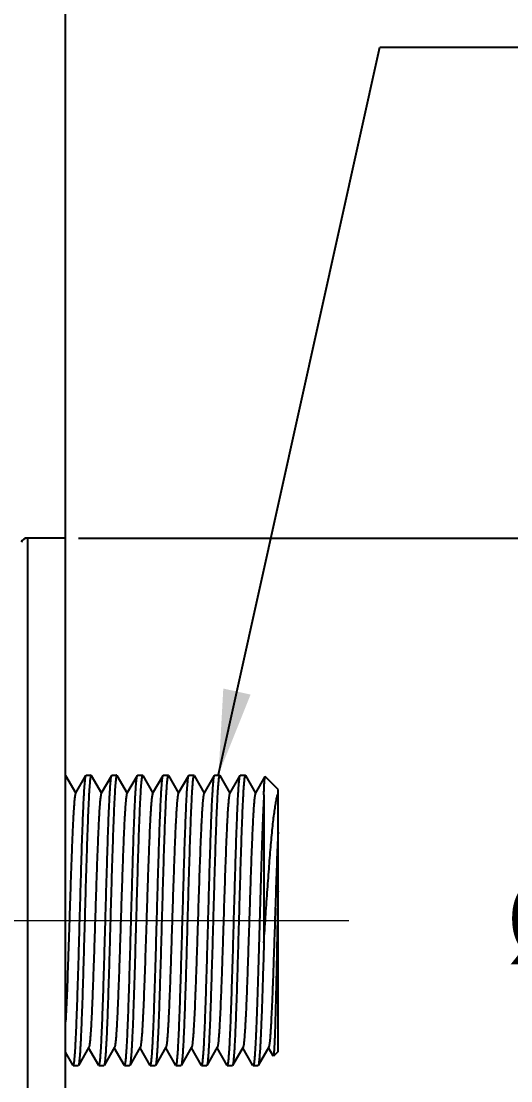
# Model space of a CAD drawing. Header units: millimetres. Extents: x -244938 to -244097, y -22577 to -21982.
# Drawn here: x -244197 to -244162.4, y -22418.7 to -22343.9 of the extents above; entities that cross this region are included whole.
import ezdxf

# ---------------------------------------------------------------- set-up
doc = ezdxf.new("R2010")
doc.units = ezdxf.units.MM
doc.linetypes.add('CENTERX2', pattern=[101.6, 63.5, -12.7, 12.7, -12.7])
doc.layers.add('CENTER', color=1, linetype='CENTERX2', lineweight=15)
doc.layers.add('벽', color=2, linetype='Continuous')
doc.styles.get("Standard").update_dxf_attribs({"font": 'arial.ttf'})
doc.dimstyles.new('겸용-샤워욕조용1', dxfattribs={"dimscale": 0.6, "dimtxt": 10, "dimasz": 10, "dimexe": 1.5, "dimexo": 1.5, "dimgap": 1, "dimtad": 0, "dimtih": 1, "dimtoh": 1, "dimdec": 1, "dimdsep": 46, "dimtxsty": 'Standard', "dimcen": 2.5, "dimclrd": 5, "dimclre": 5, "dimclrt": 5, "dimadec": 1, "dimazin": 2, "dimtfac": 1, "dimtdec": 1, "dimtmove": 0, "dimatfit": 3, "dimfxl": 1.25, "dimarcsym": 0})

# ---------------------------------------------------------------- blocks, each defined once
blk = doc.blocks.new('*D27')
at = {"color": 5, "lineweight": -2, "transparency": 16777216}
for p, q in [((-244192.957, -22380.367), (-244153.905, -22380.367)), ((-244154.805, -22386.367), (-244154.805, -22403.536)), ((-244154.805, -22428.367), (-244154.805, -22411.198)), ((-244192.957, -22434.367), (-244153.905, -22434.367))]:
    blk.add_line(p, q, dxfattribs=at)
at = {"color": 5, "transparency": 16777216}
for points in [[(-244155.805, -22386.367), (-244153.805, -22386.367), (-244154.805, -22380.367)], [(-244155.805, -22428.367), (-244153.805, -22428.367), (-244154.805, -22434.367)]]:
    blk.add_solid(points, dxfattribs=at)
at = {"layer": 'Defpoints', "color": 0, "transparency": 16777216}
for p in [(-244193.857, -22380.367), (-244193.857, -22434.367), (-244154.805, -22434.367)]:
    blk.add_point(p, dxfattribs=at)
at = {"color": 5, "transparency": 16777216, "insert": (-244154.805, -22407.367), "char_height": 6, "attachment_point": 5}
blk.add_mtext('%%C54', dxfattribs=at)
blk = doc.blocks.new('*D25')
at = {"color": 5, "lineweight": -2, "transparency": 16777216}
for p, q in [((-244269.557, -22376.229), (-244269.557, -22454.807)), ((-244193.857, -22435.267), (-244193.857, -22454.807)), ((-244263.557, -22453.907), (-244240.075, -22453.907)), ((-244199.857, -22453.907), (-244223.339, -22453.907))]:
    blk.add_line(p, q, dxfattribs=at)
at = {"color": 5, "transparency": 16777216}
for points in [[(-244263.557, -22452.907), (-244263.557, -22454.907), (-244269.557, -22453.907)], [(-244199.857, -22452.907), (-244199.857, -22454.907), (-244193.857, -22453.907)]]:
    blk.add_solid(points, dxfattribs=at)
at = {"layer": 'Defpoints', "color": 0, "transparency": 16777216}
for p in [(-244269.557, -22375.329), (-244193.857, -22434.367), (-244193.857, -22453.907)]:
    blk.add_point(p, dxfattribs=at)
at = {"color": 5, "transparency": 16777216, "insert": (-244231.707, -22453.907), "char_height": 6, "attachment_point": 5}
blk.add_mtext('75.7', dxfattribs=at)
blk = doc.blocks.new('*D15')
at = {"color": 5, "lineweight": -2, "transparency": 16777216}
for p, q in [((-244398.3, -22366.194), (-244398.3, -22476.773)), ((-244193.857, -22455.707), (-244193.857, -22476.773)), ((-244392.3, -22475.873), (-244306.841, -22475.873)), ((-244199.857, -22475.873), (-244285.316, -22475.873))]:
    blk.add_line(p, q, dxfattribs=at)
at = {"color": 5, "transparency": 16777216}
for points in [[(-244392.3, -22474.873), (-244392.3, -22476.873), (-244398.3, -22475.873)], [(-244199.857, -22474.873), (-244199.857, -22476.873), (-244193.857, -22475.873)]]:
    blk.add_solid(points, dxfattribs=at)
at = {"layer": 'Defpoints', "color": 0, "transparency": 16777216}
for p in [(-244398.3, -22365.294), (-244193.857, -22454.807), (-244193.857, -22475.873)]:
    blk.add_point(p, dxfattribs=at)
at = {"color": 5, "transparency": 16777216, "insert": (-244296.079, -22475.873), "char_height": 6, "attachment_point": 5}
blk.add_mtext('204.4', dxfattribs=at)
blk = doc.blocks.new('*D17')
at = {"color": 5, "lineweight": -2, "transparency": 16777216}
for p, q in [((-244135.602, -22407.367), (-244135.365, -22407.367)), ((-244136.265, -22413.367), (-244136.265, -22444.535)), ((-244136.265, -22484.77), (-244136.265, -22453.601)), ((-244192.957, -22490.77), (-244135.365, -22490.77))]:
    blk.add_line(p, q, dxfattribs=at)
at = {"color": 5, "transparency": 16777216}
for points in [[(-244137.265, -22413.367), (-244135.265, -22413.367), (-244136.265, -22407.367)], [(-244137.265, -22484.77), (-244135.265, -22484.77), (-244136.265, -22490.77)]]:
    blk.add_solid(points, dxfattribs=at)
at = {"layer": 'Defpoints', "color": 0, "transparency": 16777216}
for p in [(-244136.502, -22407.367), (-244193.857, -22490.77), (-244136.265, -22490.77)]:
    blk.add_point(p, dxfattribs=at)
at = {"color": 5, "transparency": 16777216, "insert": (-244136.265, -22449.068), "char_height": 6, "attachment_point": 5}
blk.add_mtext('(400)', dxfattribs=at)

msp = doc.modelspace()

# ---------------------------------------------------------------- linework, layer by layer
at = {"linetype": 'Continuous'}
for p, q in [((-244196.54, -22380.367), (-244196.54, -22434.367)), ((-244193.857, -22380.367), (-244196.54, -22380.367)), ((-244193.857, -22434.367), (-244193.857, -22380.367)), ((-244193.857, -22397.129), (-244193.137, -22398.374)), ((-244193.153, -22398.402), (-244192.417, -22397.129)), ((-244192.417, -22397.129), (-244192.403, -22397.117)), ((-244192.403, -22397.117), (-244192.057, -22397.117)), ((-244192.043, -22397.129), (-244192.057, -22397.117)), ((-244192.043, -22397.129), (-244191.323, -22398.374)), ((-244191.339, -22398.402), (-244190.603, -22397.129)), ((-244190.603, -22397.129), (-244190.589, -22397.117)), ((-244190.589, -22397.117), (-244190.243, -22397.117)), ((-244190.229, -22397.129), (-244190.243, -22397.117)), ((-244190.229, -22397.129), (-244189.509, -22398.374)), ((-244189.525, -22398.402), (-244188.789, -22397.129)), ((-244188.789, -22397.129), (-244188.775, -22397.117)), ((-244188.775, -22397.117), (-244188.429, -22397.117)), ((-244188.415, -22397.129), (-244188.429, -22397.117)), ((-244188.415, -22397.129), (-244187.695, -22398.374)), ((-244187.711, -22398.402), (-244186.975, -22397.129)), ((-244186.975, -22397.129), (-244186.961, -22397.117)), ((-244186.961, -22397.117), (-244186.615, -22397.117)), ((-244186.601, -22397.129), (-244186.615, -22397.117)), ((-244186.601, -22397.129), (-244185.881, -22398.374)), ((-244185.897, -22398.402), (-244185.161, -22397.129)), ((-244185.161, -22397.129), (-244185.147, -22397.117)), ((-244185.147, -22397.117), (-244184.801, -22397.117)), ((-244184.787, -22397.129), (-244184.801, -22397.117)), ((-244184.787, -22397.129), (-244184.067, -22398.374)), ((-244184.083, -22398.402), (-244183.347, -22397.129)), ((-244183.347, -22397.129), (-244183.333, -22397.117)), ((-244183.333, -22397.117), (-244182.987, -22397.117)), ((-244182.973, -22397.129), (-244182.987, -22397.117)), ((-244182.973, -22397.129), (-244182.253, -22398.374)), ((-244182.269, -22398.402), (-244181.533, -22397.129)), ((-244181.533, -22397.129), (-244181.519, -22397.117)), ((-244181.519, -22397.117), (-244181.173, -22397.117)), ((-244181.159, -22397.129), (-244181.173, -22397.117)), ((-244181.159, -22397.129), (-244180.439, -22398.374)), ((-244180.455, -22398.402), (-244179.77, -22397.217)), ((-244179.77, -22397.217), (-244179.761, -22397.213)), ((-244178.857, -22398.117), (-244179.761, -22397.213)), ((-244179.857, -22398.501), (-244179.857, -22408.948)), ((-244178.857, -22416.617), (-244178.857, -22398.117)), ((-244192.214, -22416.332), (-244192.95, -22417.605)), ((-244191.51, -22417.605), (-244192.23, -22416.36)), ((-244190.4, -22416.332), (-244191.136, -22417.605)), ((-244189.696, -22417.605), (-244190.416, -22416.36)), ((-244188.586, -22416.332), (-244189.322, -22417.605)), ((-244187.882, -22417.605), (-244188.602, -22416.36)), ((-244186.772, -22416.332), (-244187.508, -22417.605)), ((-244186.068, -22417.605), (-244186.788, -22416.36)), ((-244184.958, -22416.332), (-244185.694, -22417.605)), ((-244184.254, -22417.605), (-244184.974, -22416.36)), ((-244183.144, -22416.332), (-244183.88, -22417.605)), ((-244182.44, -22417.605), (-244183.16, -22416.36)), ((-244181.33, -22416.332), (-244182.066, -22417.605)), ((-244180.626, -22417.605), (-244181.346, -22416.36)), ((-244179.516, -22416.332), (-244180.252, -22417.605)), ((-244179.195, -22416.942), (-244179.532, -22416.36)), ((-244193.324, -22417.605), (-244193.857, -22416.683)), ((-244179.186, -22416.946), (-244179.195, -22416.942)), ((-244178.857, -22416.617), (-244179.186, -22416.946)), ((-244193.324, -22417.605), (-244193.31, -22417.617)), ((-244193.31, -22417.617), (-244192.964, -22417.617)), ((-244192.95, -22417.605), (-244192.964, -22417.617)), ((-244191.51, -22417.605), (-244191.496, -22417.617)), ((-244191.496, -22417.617), (-244191.15, -22417.617)), ((-244191.136, -22417.605), (-244191.15, -22417.617)), ((-244189.696, -22417.605), (-244189.682, -22417.617)), ((-244189.682, -22417.617), (-244189.336, -22417.617)), ((-244189.322, -22417.605), (-244189.336, -22417.617)), ((-244187.882, -22417.605), (-244187.868, -22417.617)), ((-244187.868, -22417.617), (-244187.522, -22417.617)), ((-244187.508, -22417.605), (-244187.522, -22417.617)), ((-244186.068, -22417.605), (-244186.054, -22417.617)), ((-244186.054, -22417.617), (-244185.708, -22417.617)), ((-244185.694, -22417.605), (-244185.708, -22417.617)), ((-244184.254, -22417.605), (-244184.24, -22417.617)), ((-244184.24, -22417.617), (-244183.894, -22417.617)), ((-244183.88, -22417.605), (-244183.894, -22417.617)), ((-244182.44, -22417.605), (-244182.426, -22417.617)), ((-244182.426, -22417.617), (-244182.08, -22417.617)), ((-244182.066, -22417.605), (-244182.08, -22417.617)), ((-244180.612, -22417.617), (-244180.626, -22417.605)), ((-244180.612, -22417.617), (-244180.266, -22417.617)), ((-244180.252, -22417.605), (-244180.266, -22417.617))]:
    msp.add_line(p, q, dxfattribs=at)
msp.add_arc((-244196.54, -22380.867), 0.5, 90, 154.94174, dxfattribs=at)
for points, knots in [([(-244192.857, -22407.367), (-244192.839, -22406.721), (-244192.803, -22405.452), (-244192.749, -22403.606), (-244192.703, -22402.141), (-244192.666, -22401.054), (-244192.638, -22400.319), (-244192.611, -22399.648), (-244192.584, -22399.047), (-244192.557, -22398.521), (-244192.53, -22398.075), (-244192.507, -22397.755), (-244192.487, -22397.542), (-244192.474, -22397.416), (-244192.46, -22397.312), (-244192.447, -22397.23), (-244192.434, -22397.172), (-244192.424, -22397.14), (-244192.417, -22397.129)], [0, 0, 0, 0, 0.189142, 0.371451, 0.540374, 0.617885, 0.689815, 0.755519, 0.814399, 0.865927, 0.909643, 0.945155, 0.959738, 0.972162, 0.982403, 0.99045, 0.996304, 1, 1, 1, 1]), ([(-244192.057, -22397.117), (-244192.063, -22397.117), (-244192.072, -22397.129), (-244192.079, -22397.146), (-244192.09, -22397.18), (-244192.101, -22397.236), (-244192.115, -22397.322), (-244192.129, -22397.432), (-244192.149, -22397.627), (-244192.173, -22397.928), (-244192.201, -22398.356), (-244192.229, -22398.872), (-244192.257, -22399.469), (-244192.285, -22400.143), (-244192.313, -22400.886), (-244192.341, -22401.691), (-244192.369, -22402.551), (-244192.408, -22403.783), (-244192.455, -22405.393), (-244192.492, -22406.701), (-244192.51, -22407.367)], [0, 0, 0, 0, 0.001831, 0.003485, 0.005699, 0.011855, 0.020344, 0.031165, 0.044305, 0.077414, 0.119381, 0.169804, 0.228211, 0.294037, 0.366652, 0.445356, 0.529396, 0.617968, 0.805239, 1, 1, 1, 1]), ([(-244191.043, -22407.367), (-244191.025, -22406.721), (-244190.989, -22405.452), (-244190.935, -22403.606), (-244190.889, -22402.141), (-244190.852, -22401.054), (-244190.824, -22400.319), (-244190.797, -22399.648), (-244190.77, -22399.047), (-244190.743, -22398.521), (-244190.716, -22398.075), (-244190.693, -22397.755), (-244190.673, -22397.542), (-244190.66, -22397.416), (-244190.646, -22397.312), (-244190.633, -22397.23), (-244190.62, -22397.172), (-244190.61, -22397.14), (-244190.603, -22397.129)], [0, 0, 0, 0, 0.189142, 0.371454, 0.540379, 0.617889, 0.689819, 0.755522, 0.814402, 0.86593, 0.909646, 0.945157, 0.959739, 0.972164, 0.982404, 0.990451, 0.996304, 1, 1, 1, 1]), ([(-244190.243, -22397.117), (-244190.249, -22397.117), (-244190.258, -22397.129), (-244190.265, -22397.146), (-244190.276, -22397.18), (-244190.287, -22397.236), (-244190.301, -22397.322), (-244190.315, -22397.432), (-244190.335, -22397.627), (-244190.359, -22397.928), (-244190.387, -22398.356), (-244190.415, -22398.872), (-244190.443, -22399.469), (-244190.471, -22400.143), (-244190.499, -22400.886), (-244190.527, -22401.691), (-244190.555, -22402.551), (-244190.594, -22403.782), (-244190.641, -22405.393), (-244190.678, -22406.701), (-244190.696, -22407.367)], [0, 0, 0, 0, 0.001832, 0.003485, 0.005699, 0.011856, 0.020345, 0.031166, 0.044305, 0.077415, 0.119381, 0.169804, 0.22821, 0.294035, 0.366648, 0.445352, 0.529393, 0.617966, 0.805239, 1, 1, 1, 1]), ([(-244189.229, -22407.367), (-244189.211, -22406.721), (-244189.175, -22405.452), (-244189.121, -22403.606), (-244189.075, -22402.141), (-244189.038, -22401.054), (-244189.01, -22400.319), (-244188.983, -22399.648), (-244188.956, -22399.047), (-244188.929, -22398.521), (-244188.902, -22398.075), (-244188.879, -22397.755), (-244188.859, -22397.542), (-244188.846, -22397.416), (-244188.832, -22397.312), (-244188.819, -22397.23), (-244188.806, -22397.172), (-244188.796, -22397.14), (-244188.789, -22397.129)], [0, 0, 0, 0, 0.189143, 0.371457, 0.540385, 0.617895, 0.689823, 0.755525, 0.814404, 0.865932, 0.909647, 0.945158, 0.95974, 0.972164, 0.982405, 0.990451, 0.996304, 1, 1, 1, 1]), ([(-244188.429, -22397.117), (-244188.435, -22397.117), (-244188.444, -22397.129), (-244188.451, -22397.146), (-244188.462, -22397.179), (-244188.473, -22397.236), (-244188.487, -22397.322), (-244188.501, -22397.432), (-244188.521, -22397.626), (-244188.545, -22397.927), (-244188.573, -22398.356), (-244188.601, -22398.872), (-244188.629, -22399.469), (-244188.657, -22400.142), (-244188.685, -22400.885), (-244188.713, -22401.691), (-244188.741, -22402.551), (-244188.78, -22403.782), (-244188.827, -22405.393), (-244188.864, -22406.7), (-244188.882, -22407.367)], [0, 0, 0, 0, 0.001829, 0.003482, 0.005694, 0.011848, 0.020334, 0.031153, 0.04429, 0.077396, 0.11936, 0.169781, 0.228185, 0.294009, 0.366622, 0.445328, 0.529371, 0.617948, 0.805229, 1, 1, 1, 1]), ([(-244187.415, -22407.367), (-244187.397, -22406.721), (-244187.361, -22405.452), (-244187.307, -22403.606), (-244187.261, -22402.141), (-244187.224, -22401.054), (-244187.196, -22400.319), (-244187.169, -22399.648), (-244187.142, -22399.047), (-244187.115, -22398.521), (-244187.088, -22398.075), (-244187.065, -22397.755), (-244187.045, -22397.542), (-244187.032, -22397.416), (-244187.018, -22397.312), (-244187.005, -22397.23), (-244186.992, -22397.172), (-244186.982, -22397.14), (-244186.975, -22397.129)], [0, 0, 0, 0, 0.189144, 0.371459, 0.540387, 0.617897, 0.689825, 0.755525, 0.814404, 0.865931, 0.909646, 0.945157, 0.95974, 0.972164, 0.982404, 0.990451, 0.996304, 1, 1, 1, 1]), ([(-244186.615, -22397.117), (-244186.621, -22397.117), (-244186.63, -22397.129), (-244186.637, -22397.146), (-244186.648, -22397.179), (-244186.659, -22397.236), (-244186.673, -22397.322), (-244186.687, -22397.432), (-244186.707, -22397.626), (-244186.731, -22397.927), (-244186.759, -22398.356), (-244186.787, -22398.871), (-244186.815, -22399.469), (-244186.843, -22400.142), (-244186.871, -22400.885), (-244186.899, -22401.69), (-244186.927, -22402.55), (-244186.966, -22403.782), (-244187.013, -22405.393), (-244187.05, -22406.7), (-244187.068, -22407.367)], [0, 0, 0, 0, 0.001827, 0.003477, 0.005687, 0.011838, 0.020322, 0.031137, 0.044272, 0.077374, 0.119335, 0.169754, 0.228157, 0.29398, 0.366596, 0.445305, 0.529352, 0.617932, 0.805221, 1, 1, 1, 1]), ([(-244185.601, -22407.367), (-244185.583, -22406.721), (-244185.547, -22405.452), (-244185.493, -22403.606), (-244185.447, -22402.141), (-244185.41, -22401.054), (-244185.382, -22400.319), (-244185.355, -22399.648), (-244185.328, -22399.047), (-244185.301, -22398.521), (-244185.274, -22398.075), (-244185.251, -22397.755), (-244185.231, -22397.542), (-244185.218, -22397.416), (-244185.204, -22397.312), (-244185.191, -22397.23), (-244185.178, -22397.172), (-244185.168, -22397.14), (-244185.161, -22397.129)], [0, 0, 0, 0, 0.189142, 0.371455, 0.540383, 0.617895, 0.689823, 0.755524, 0.814402, 0.865928, 0.909644, 0.945156, 0.959739, 0.972163, 0.982404, 0.990451, 0.996304, 1, 1, 1, 1]), ([(-244184.801, -22397.117), (-244184.807, -22397.117), (-244184.816, -22397.129), (-244184.823, -22397.146), (-244184.834, -22397.179), (-244184.845, -22397.236), (-244184.859, -22397.322), (-244184.873, -22397.432), (-244184.893, -22397.626), (-244184.917, -22397.927), (-244184.945, -22398.356), (-244184.973, -22398.872), (-244185.001, -22399.469), (-244185.029, -22400.142), (-244185.057, -22400.885), (-244185.085, -22401.691), (-244185.113, -22402.551), (-244185.152, -22403.782), (-244185.199, -22405.393), (-244185.236, -22406.7), (-244185.254, -22407.367)], [0, 0, 0, 0, 0.001827, 0.003478, 0.005688, 0.011839, 0.020324, 0.03114, 0.044275, 0.077379, 0.119339, 0.169759, 0.228162, 0.293987, 0.366604, 0.445313, 0.529359, 0.617939, 0.805223, 1, 1, 1, 1]), ([(-244183.787, -22407.367), (-244183.769, -22406.721), (-244183.733, -22405.452), (-244183.679, -22403.606), (-244183.633, -22402.141), (-244183.596, -22401.054), (-244183.568, -22400.319), (-244183.541, -22399.648), (-244183.514, -22399.047), (-244183.487, -22398.521), (-244183.46, -22398.075), (-244183.437, -22397.755), (-244183.417, -22397.542), (-244183.404, -22397.416), (-244183.39, -22397.312), (-244183.377, -22397.23), (-244183.364, -22397.172), (-244183.354, -22397.14), (-244183.347, -22397.129)], [0, 0, 0, 0, 0.189142, 0.371451, 0.540379, 0.617891, 0.68982, 0.755522, 0.814401, 0.865928, 0.909643, 0.945155, 0.959738, 0.972162, 0.982404, 0.990451, 0.996304, 1, 1, 1, 1]), ([(-244182.987, -22397.117), (-244182.993, -22397.117), (-244183.002, -22397.129), (-244183.009, -22397.146), (-244183.02, -22397.179), (-244183.031, -22397.236), (-244183.045, -22397.322), (-244183.059, -22397.432), (-244183.079, -22397.626), (-244183.103, -22397.927), (-244183.131, -22398.356), (-244183.159, -22398.872), (-244183.187, -22399.469), (-244183.215, -22400.142), (-244183.243, -22400.885), (-244183.271, -22401.691), (-244183.299, -22402.551), (-244183.338, -22403.782), (-244183.385, -22405.393), (-244183.422, -22406.7), (-244183.44, -22407.367)], [0, 0, 0, 0, 0.001829, 0.003481, 0.005693, 0.011848, 0.020335, 0.031154, 0.044291, 0.077398, 0.119361, 0.169783, 0.228188, 0.294014, 0.36663, 0.445338, 0.529381, 0.617956, 0.805231, 1, 1, 1, 1]), ([(-244181.973, -22407.367), (-244181.955, -22406.721), (-244181.919, -22405.452), (-244181.865, -22403.606), (-244181.819, -22402.141), (-244181.782, -22401.054), (-244181.754, -22400.319), (-244181.727, -22399.648), (-244181.7, -22399.047), (-244181.673, -22398.521), (-244181.646, -22398.075), (-244181.623, -22397.755), (-244181.603, -22397.542), (-244181.59, -22397.416), (-244181.576, -22397.312), (-244181.563, -22397.23), (-244181.55, -22397.172), (-244181.54, -22397.14), (-244181.533, -22397.129)], [0, 0, 0, 0, 0.189142, 0.37145, 0.540375, 0.617887, 0.689817, 0.75552, 0.8144, 0.865927, 0.909643, 0.945154, 0.959738, 0.972162, 0.982403, 0.99045, 0.996304, 1, 1, 1, 1]), ([(-244181.173, -22397.117), (-244181.179, -22397.117), (-244181.188, -22397.129), (-244181.195, -22397.146), (-244181.206, -22397.179), (-244181.217, -22397.236), (-244181.231, -22397.322), (-244181.245, -22397.432), (-244181.265, -22397.626), (-244181.289, -22397.927), (-244181.317, -22398.356), (-244181.345, -22398.872), (-244181.373, -22399.469), (-244181.401, -22400.142), (-244181.429, -22400.885), (-244181.457, -22401.691), (-244181.485, -22402.551), (-244181.524, -22403.782), (-244181.571, -22405.393), (-244181.608, -22406.7), (-244181.626, -22407.367)], [0, 0, 0, 0, 0.001829, 0.003481, 0.005693, 0.011848, 0.020334, 0.031153, 0.044291, 0.077397, 0.119361, 0.169783, 0.22819, 0.294016, 0.366632, 0.445339, 0.529382, 0.617955, 0.805231, 1, 1, 1, 1]), ([(-244179.857, -22398.501), (-244179.854, -22398.408), (-244179.847, -22398.233), (-244179.836, -22397.986), (-244179.825, -22397.772), (-244179.815, -22397.592), (-244179.804, -22397.448), (-244179.795, -22397.35), (-244179.787, -22397.289), (-244179.782, -22397.257), (-244179.776, -22397.233), (-244179.772, -22397.221), (-244179.77, -22397.217)], [0, 0, 0, 0, 0.217071, 0.409107, 0.575249, 0.714795, 0.82731, 0.912411, 0.94461, 0.969902, 0.988319, 1, 1, 1, 1]), ([(-244193.153, -22398.402), (-244193.158, -22398.41), (-244193.166, -22398.431), (-244193.182, -22398.491), (-244193.201, -22398.598), (-244193.222, -22398.765), (-244193.243, -22398.981), (-244193.265, -22399.246), (-244193.287, -22399.558), (-244193.308, -22399.915), (-244193.339, -22400.476), (-244193.376, -22401.273), (-244193.419, -22402.33), (-244193.463, -22403.504), (-244193.506, -22404.767), (-244193.55, -22406.091), (-244193.593, -22407.445), (-244193.637, -22408.796), (-244193.693, -22410.505), (-244193.76, -22412.412), (-244193.822, -22413.875), (-244193.857, -22414.527)], [0, 0, 0, 0, 0.001722, 0.004202, 0.011492, 0.021903, 0.035389, 0.051884, 0.071293, 0.093508, 0.118402, 0.175637, 0.241679, 0.315001, 0.393908, 0.476574, 0.561084, 0.645482, 0.727814, 0.878748, 1, 1, 1, 1]), ([(-244191.339, -22398.402), (-244191.345, -22398.412), (-244191.355, -22398.442), (-244191.368, -22398.495), (-244191.382, -22398.569), (-244191.401, -22398.706), (-244191.425, -22398.926), (-244191.451, -22399.246), (-244191.478, -22399.639), (-244191.505, -22400.101), (-244191.532, -22400.628), (-244191.559, -22401.215), (-244191.586, -22401.858), (-244191.623, -22402.808), (-244191.669, -22404.086), (-244191.723, -22405.697), (-244191.777, -22407.367), (-244191.83, -22409.037), (-244191.884, -22410.648), (-244191.93, -22411.926), (-244191.967, -22412.876), (-244191.994, -22413.519), (-244192.021, -22414.106), (-244192.048, -22414.633), (-244192.075, -22415.095), (-244192.102, -22415.488), (-244192.129, -22415.808), (-244192.152, -22416.028), (-244192.171, -22416.165), (-244192.185, -22416.239), (-244192.198, -22416.293), (-244192.208, -22416.322), (-244192.214, -22416.332)], [0, 0, 0, 0, 0.002023, 0.005107, 0.009275, 0.014527, 0.028249, 0.046176, 0.068154, 0.09399, 0.123458, 0.156291, 0.192202, 0.230865, 0.315051, 0.405843, 0.5, 0.594156, 0.684948, 0.769134, 0.807798, 0.843707, 0.876542, 0.906009, 0.931845, 0.953824, 0.971749, 0.985473, 0.990724, 0.994891, 0.997977, 1, 1, 1, 1]), ([(-244189.525, -22398.402), (-244189.531, -22398.412), (-244189.541, -22398.442), (-244189.554, -22398.495), (-244189.568, -22398.569), (-244189.587, -22398.706), (-244189.611, -22398.926), (-244189.637, -22399.246), (-244189.664, -22399.639), (-244189.691, -22400.101), (-244189.718, -22400.628), (-244189.745, -22401.215), (-244189.772, -22401.858), (-244189.809, -22402.808), (-244189.855, -22404.086), (-244189.909, -22405.697), (-244189.963, -22407.367), (-244190.016, -22409.037), (-244190.07, -22410.648), (-244190.116, -22411.926), (-244190.153, -22412.876), (-244190.18, -22413.519), (-244190.207, -22414.106), (-244190.234, -22414.633), (-244190.261, -22415.095), (-244190.288, -22415.488), (-244190.315, -22415.808), (-244190.338, -22416.028), (-244190.357, -22416.165), (-244190.371, -22416.239), (-244190.384, -22416.293), (-244190.394, -22416.322), (-244190.4, -22416.332)], [0, 0, 0, 0, 0.002024, 0.005109, 0.009276, 0.014527, 0.028251, 0.046177, 0.068155, 0.093992, 0.123458, 0.156293, 0.192202, 0.230866, 0.315052, 0.405844, 0.500001, 0.594157, 0.684949, 0.769135, 0.807798, 0.843708, 0.876543, 0.906009, 0.931846, 0.953823, 0.971751, 0.985473, 0.990725, 0.994893, 0.997977, 1, 1, 1, 1]), ([(-244187.711, -22398.402), (-244187.716, -22398.41), (-244187.723, -22398.43), (-244187.739, -22398.486), (-244187.757, -22398.586), (-244187.777, -22398.741), (-244187.798, -22398.942), (-244187.818, -22399.188), (-244187.839, -22399.478), (-244187.86, -22399.81), (-244187.89, -22400.332), (-244187.925, -22401.075), (-244187.967, -22402.063), (-244188.008, -22403.165), (-244188.05, -22404.356), (-244188.092, -22405.612), (-244188.148, -22407.336), (-244188.215, -22409.448), (-244188.296, -22411.804), (-244188.355, -22413.291), (-244188.387, -22413.969)], [0, 0, 0, 0, 0.001697, 0.004117, 0.011185, 0.021233, 0.034225, 0.050104, 0.068783, 0.090171, 0.114152, 0.169374, 0.233276, 0.304497, 0.381517, 0.462694, 0.546294, 0.713608, 0.869247, 1, 1, 1, 1]), ([(-244185.897, -22398.402), (-244185.903, -22398.412), (-244185.913, -22398.442), (-244185.926, -22398.495), (-244185.94, -22398.569), (-244185.959, -22398.706), (-244185.983, -22398.926), (-244186.009, -22399.246), (-244186.036, -22399.639), (-244186.063, -22400.101), (-244186.09, -22400.628), (-244186.117, -22401.215), (-244186.144, -22401.858), (-244186.181, -22402.808), (-244186.227, -22404.086), (-244186.281, -22405.697), (-244186.335, -22407.367), (-244186.388, -22409.037), (-244186.442, -22410.648), (-244186.488, -22411.926), (-244186.525, -22412.876), (-244186.552, -22413.519), (-244186.579, -22414.106), (-244186.606, -22414.633), (-244186.633, -22415.095), (-244186.66, -22415.488), (-244186.687, -22415.808), (-244186.71, -22416.028), (-244186.729, -22416.165), (-244186.743, -22416.239), (-244186.756, -22416.293), (-244186.766, -22416.322), (-244186.772, -22416.332)], [0, 0, 0, 0, 0.002023, 0.005109, 0.009276, 0.014527, 0.028251, 0.046176, 0.068155, 0.093991, 0.123458, 0.156292, 0.192202, 0.230866, 0.315052, 0.405844, 0.5, 0.594157, 0.684949, 0.769135, 0.807798, 0.843709, 0.876542, 0.90601, 0.931846, 0.953824, 0.97175, 0.985473, 0.990724, 0.994893, 0.997977, 1, 1, 1, 1]), ([(-244184.083, -22398.402), (-244184.089, -22398.412), (-244184.099, -22398.442), (-244184.112, -22398.495), (-244184.126, -22398.569), (-244184.145, -22398.706), (-244184.169, -22398.926), (-244184.195, -22399.246), (-244184.222, -22399.639), (-244184.249, -22400.101), (-244184.276, -22400.628), (-244184.325, -22401.692), (-244184.39, -22403.382), (-244184.468, -22405.722), (-244184.534, -22407.789), (-244184.588, -22409.459), (-244184.629, -22410.665), (-244184.669, -22411.805), (-244184.71, -22412.856), (-244184.75, -22413.796), (-244184.785, -22414.501), (-244184.813, -22414.996), (-244184.834, -22415.311), (-244184.854, -22415.586), (-244184.874, -22415.819), (-244184.894, -22416.01), (-244184.914, -22416.157), (-244184.931, -22416.252), (-244184.946, -22416.306), (-244184.954, -22416.325), (-244184.958, -22416.332)], [0, 0, 0, 0, 0.002024, 0.005108, 0.009275, 0.014527, 0.02825, 0.046177, 0.068154, 0.093991, 0.123457, 0.156292, 0.271937, 0.405843, 0.547289, 0.617298, 0.684948, 0.748876, 0.807797, 0.860527, 0.906007, 0.925739, 0.943328, 0.95869, 0.971749, 0.982442, 0.990724, 0.996566, 0.998578, 1, 1, 1, 1]), ([(-244182.269, -22398.402), (-244182.275, -22398.412), (-244182.285, -22398.442), (-244182.298, -22398.495), (-244182.312, -22398.569), (-244182.331, -22398.706), (-244182.355, -22398.926), (-244182.381, -22399.246), (-244182.408, -22399.639), (-244182.435, -22400.101), (-244182.462, -22400.628), (-244182.511, -22401.692), (-244182.576, -22403.382), (-244182.654, -22405.722), (-244182.72, -22407.789), (-244182.774, -22409.459), (-244182.815, -22410.665), (-244182.855, -22411.805), (-244182.896, -22412.856), (-244182.936, -22413.796), (-244182.971, -22414.501), (-244182.999, -22414.996), (-244183.02, -22415.311), (-244183.04, -22415.586), (-244183.06, -22415.819), (-244183.08, -22416.01), (-244183.1, -22416.157), (-244183.117, -22416.252), (-244183.132, -22416.306), (-244183.14, -22416.325), (-244183.144, -22416.332)], [0, 0, 0, 0, 0.002023, 0.005108, 0.009276, 0.014527, 0.02825, 0.046176, 0.068154, 0.09399, 0.123458, 0.156291, 0.271937, 0.405843, 0.547289, 0.617299, 0.684948, 0.748876, 0.807797, 0.860528, 0.906008, 0.925738, 0.943329, 0.958691, 0.971749, 0.982443, 0.990723, 0.996567, 0.998579, 1, 1, 1, 1]), ([(-244180.455, -22398.402), (-244180.461, -22398.412), (-244180.471, -22398.442), (-244180.484, -22398.495), (-244180.498, -22398.569), (-244180.517, -22398.706), (-244180.541, -22398.926), (-244180.567, -22399.246), (-244180.594, -22399.639), (-244180.621, -22400.101), (-244180.648, -22400.628), (-244180.675, -22401.215), (-244180.702, -22401.858), (-244180.739, -22402.808), (-244180.785, -22404.086), (-244180.839, -22405.697), (-244180.893, -22407.367), (-244180.946, -22409.037), (-244181, -22410.648), (-244181.046, -22411.926), (-244181.083, -22412.876), (-244181.11, -22413.519), (-244181.137, -22414.106), (-244181.164, -22414.633), (-244181.191, -22415.095), (-244181.218, -22415.488), (-244181.245, -22415.808), (-244181.268, -22416.028), (-244181.287, -22416.165), (-244181.301, -22416.239), (-244181.314, -22416.293), (-244181.324, -22416.322), (-244181.33, -22416.332)], [0, 0, 0, 0, 0.002023, 0.005108, 0.009276, 0.014527, 0.02825, 0.046176, 0.068155, 0.09399, 0.123458, 0.156292, 0.192202, 0.230865, 0.315051, 0.405844, 0.5, 0.594156, 0.684949, 0.769135, 0.807798, 0.843708, 0.876542, 0.906009, 0.931846, 0.953823, 0.971751, 0.985473, 0.990725, 0.994893, 0.997977, 1, 1, 1, 1]), ([(-244179.857, -22398.501), (-244179.875, -22398.82), (-244179.909, -22399.527), (-244179.955, -22400.683), (-244180.001, -22402.018), (-244180.047, -22403.495), (-244180.094, -22405.075), (-244180.141, -22406.716), (-244180.187, -22408.375), (-244180.234, -22410.007), (-244180.28, -22411.569), (-244180.32, -22412.807), (-244180.352, -22413.731), (-244180.375, -22414.363), (-244180.399, -22414.949), (-244180.422, -22415.484), (-244180.446, -22415.965), (-244180.469, -22416.389), (-244180.492, -22416.752), (-244180.515, -22417.053), (-244180.538, -22417.289), (-244180.558, -22417.444), (-244180.575, -22417.535), (-244180.585, -22417.574), (-244180.594, -22417.597), (-244180.6, -22417.609), (-244180.607, -22417.617), (-244180.612, -22417.617)], [0, 0, 0, 0, 0.049977, 0.110963, 0.181337, 0.259227, 0.342557, 0.429108, 0.516574, 0.602622, 0.684962, 0.761398, 0.796758, 0.829895, 0.860587, 0.888631, 0.913839, 0.936046, 0.955103, 0.970888, 0.983298, 0.992264, 0.995445, 0.99776, 0.9986, 0.999238, 1, 1, 1, 1]), ([(-244179.857, -22408.948), (-244179.817, -22408.352), (-244179.739, -22407.171), (-244179.62, -22405.43), (-244179.499, -22403.774), (-244179.378, -22402.257), (-244179.272, -22401.104), (-244179.184, -22400.29), (-244179.121, -22399.774), (-244179.058, -22399.328), (-244178.995, -22398.958), (-244178.932, -22398.666), (-244178.884, -22398.5), (-244178.857, -22398.432)], [0, 0, 0, 0, 0.169338, 0.336045, 0.49483, 0.640446, 0.767911, 0.823402, 0.872704, 0.915362, 0.950985, 0.979264, 1, 1, 1, 1]), ([(-244178.857, -22401.134), (-244178.888, -22401.825), (-244178.945, -22403.317), (-244179.024, -22405.66), (-244179.09, -22407.734), (-244179.145, -22409.412), (-244179.185, -22410.625), (-244179.226, -22411.772), (-244179.267, -22412.83), (-244179.307, -22413.777), (-244179.342, -22414.487), (-244179.371, -22414.986), (-244179.391, -22415.303), (-244179.411, -22415.58), (-244179.432, -22415.815), (-244179.452, -22416.007), (-244179.472, -22416.156), (-244179.489, -22416.252), (-244179.504, -22416.305), (-244179.512, -22416.325), (-244179.516, -22416.332)], [0, 0, 0, 0, 0.136202, 0.294491, 0.462096, 0.545161, 0.625479, 0.701421, 0.771447, 0.834137, 0.888223, 0.911689, 0.932612, 0.950883, 0.966416, 0.979133, 0.98898, 0.995926, 0.998314, 1, 1, 1, 1]), ([(-244178.857, -22405.3), (-244178.861, -22405.47), (-244178.874, -22406.159), (-244178.888, -22406.847), (-244178.898, -22407.366)], [0, 0, 0, 0, 0.246631, 1, 1, 1, 1]), ([(-244193.31, -22417.617), (-244193.304, -22417.617), (-244193.295, -22417.605), (-244193.288, -22417.588), (-244193.278, -22417.555), (-244193.266, -22417.498), (-244193.252, -22417.412), (-244193.238, -22417.302), (-244193.218, -22417.108), (-244193.194, -22416.807), (-244193.166, -22416.378), (-244193.138, -22415.862), (-244193.11, -22415.265), (-244193.082, -22414.592), (-244193.054, -22413.849), (-244193.026, -22413.043), (-244192.998, -22412.183), (-244192.959, -22410.952), (-244192.912, -22409.341), (-244192.876, -22408.034), (-244192.857, -22407.367)], [0, 0, 0, 0, 0.001829, 0.003481, 0.005693, 0.011848, 0.020335, 0.031154, 0.044291, 0.077398, 0.119361, 0.169783, 0.228189, 0.294015, 0.366631, 0.445339, 0.529382, 0.617956, 0.805231, 1, 1, 1, 1]), ([(-244192.51, -22407.367), (-244192.529, -22408.013), (-244192.564, -22409.282), (-244192.618, -22411.128), (-244192.664, -22412.593), (-244192.702, -22413.68), (-244192.729, -22414.415), (-244192.756, -22415.086), (-244192.783, -22415.687), (-244192.81, -22416.213), (-244192.837, -22416.659), (-244192.861, -22416.979), (-244192.88, -22417.192), (-244192.894, -22417.318), (-244192.907, -22417.422), (-244192.92, -22417.504), (-244192.933, -22417.563), (-244192.943, -22417.594), (-244192.95, -22417.605)], [0, 0, 0, 0, 0.189142, 0.37145, 0.540377, 0.617889, 0.689819, 0.755521, 0.814401, 0.865927, 0.909643, 0.945154, 0.959738, 0.972162, 0.982403, 0.990451, 0.996304, 1, 1, 1, 1]), ([(-244191.496, -22417.617), (-244191.49, -22417.617), (-244191.481, -22417.605), (-244191.474, -22417.588), (-244191.464, -22417.555), (-244191.452, -22417.498), (-244191.438, -22417.412), (-244191.424, -22417.302), (-244191.404, -22417.108), (-244191.38, -22416.807), (-244191.352, -22416.378), (-244191.324, -22415.862), (-244191.296, -22415.265), (-244191.268, -22414.592), (-244191.24, -22413.849), (-244191.212, -22413.043), (-244191.184, -22412.183), (-244191.145, -22410.952), (-244191.098, -22409.341), (-244191.062, -22408.034), (-244191.043, -22407.367)], [0, 0, 0, 0, 0.001829, 0.00348, 0.005691, 0.011845, 0.020331, 0.031149, 0.044286, 0.077392, 0.119354, 0.169775, 0.22818, 0.294005, 0.366621, 0.445329, 0.529374, 0.61795, 0.805228, 1, 1, 1, 1]), ([(-244190.696, -22407.367), (-244190.715, -22408.013), (-244190.75, -22409.282), (-244190.804, -22411.128), (-244190.85, -22412.593), (-244190.888, -22413.68), (-244190.915, -22414.415), (-244190.942, -22415.086), (-244190.969, -22415.687), (-244190.996, -22416.213), (-244191.023, -22416.659), (-244191.047, -22416.979), (-244191.066, -22417.192), (-244191.08, -22417.318), (-244191.093, -22417.422), (-244191.106, -22417.504), (-244191.119, -22417.563), (-244191.129, -22417.594), (-244191.136, -22417.605)], [0, 0, 0, 0, 0.189141, 0.371453, 0.540381, 0.617893, 0.689822, 0.755523, 0.814401, 0.865928, 0.909644, 0.945155, 0.959738, 0.972163, 0.982404, 0.990451, 0.996304, 1, 1, 1, 1]), ([(-244189.682, -22417.617), (-244189.676, -22417.617), (-244189.667, -22417.605), (-244189.66, -22417.588), (-244189.65, -22417.555), (-244189.638, -22417.499), (-244189.624, -22417.412), (-244189.61, -22417.302), (-244189.59, -22417.108), (-244189.566, -22416.807), (-244189.538, -22416.378), (-244189.51, -22415.863), (-244189.482, -22415.265), (-244189.454, -22414.592), (-244189.426, -22413.849), (-244189.398, -22413.044), (-244189.37, -22412.184), (-244189.331, -22410.952), (-244189.284, -22409.341), (-244189.248, -22408.034), (-244189.229, -22407.367)], [0, 0, 0, 0, 0.001826, 0.003477, 0.005686, 0.011837, 0.02032, 0.031135, 0.04427, 0.077372, 0.119332, 0.16975, 0.228153, 0.293977, 0.366594, 0.445303, 0.529351, 0.617932, 0.80522, 1, 1, 1, 1]), ([(-244188.882, -22407.367), (-244188.921, -22408.739), (-244188.977, -22410.723), (-244189.057, -22413.235), (-244189.099, -22414.376), (-244189.121, -22414.904)], [0, 0, 0, 0, 0.545866, 0.789693, 1, 1, 1, 1]), ([(-244187.653, -22414.904), (-244187.631, -22414.376), (-244187.589, -22413.235), (-244187.509, -22410.723), (-244187.453, -22408.739), (-244187.415, -22407.367)], [0, 0, 0, 0, 0.210307, 0.454134, 1, 1, 1, 1]), ([(-244187.068, -22407.367), (-244187.087, -22408.013), (-244187.122, -22409.282), (-244187.176, -22411.128), (-244187.222, -22412.593), (-244187.26, -22413.68), (-244187.287, -22414.415), (-244187.314, -22415.086), (-244187.341, -22415.687), (-244187.368, -22416.213), (-244187.395, -22416.659), (-244187.419, -22416.979), (-244187.438, -22417.192), (-244187.452, -22417.318), (-244187.465, -22417.422), (-244187.478, -22417.504), (-244187.491, -22417.563), (-244187.501, -22417.594), (-244187.508, -22417.605)], [0, 0, 0, 0, 0.189144, 0.371458, 0.540386, 0.617897, 0.689824, 0.755525, 0.814404, 0.865931, 0.909646, 0.945157, 0.95974, 0.972164, 0.982405, 0.990451, 0.996304, 1, 1, 1, 1]), ([(-244186.054, -22417.617), (-244186.048, -22417.617), (-244186.039, -22417.605), (-244186.032, -22417.588), (-244186.022, -22417.555), (-244186.01, -22417.498), (-244185.996, -22417.412), (-244185.982, -22417.302), (-244185.962, -22417.108), (-244185.938, -22416.807), (-244185.91, -22416.378), (-244185.882, -22415.862), (-244185.854, -22415.265), (-244185.826, -22414.592), (-244185.798, -22413.849), (-244185.77, -22413.043), (-244185.742, -22412.183), (-244185.703, -22410.952), (-244185.656, -22409.341), (-244185.62, -22408.034), (-244185.601, -22407.367)], [0, 0, 0, 0, 0.00183, 0.003483, 0.005696, 0.011851, 0.020339, 0.031158, 0.044297, 0.077404, 0.119369, 0.169791, 0.228196, 0.29402, 0.366633, 0.445338, 0.52938, 0.617955, 0.805233, 1, 1, 1, 1]), ([(-244185.254, -22407.367), (-244185.273, -22408.013), (-244185.308, -22409.282), (-244185.362, -22411.128), (-244185.408, -22412.593), (-244185.446, -22413.68), (-244185.473, -22414.415), (-244185.5, -22415.086), (-244185.527, -22415.687), (-244185.554, -22416.213), (-244185.581, -22416.659), (-244185.605, -22416.979), (-244185.624, -22417.192), (-244185.638, -22417.318), (-244185.651, -22417.422), (-244185.664, -22417.504), (-244185.677, -22417.563), (-244185.687, -22417.594), (-244185.694, -22417.605)], [0, 0, 0, 0, 0.189143, 0.371456, 0.540382, 0.617892, 0.689822, 0.755524, 0.814404, 0.865932, 0.909647, 0.945158, 0.95974, 0.972164, 0.982405, 0.990451, 0.996304, 1, 1, 1, 1]), ([(-244184.24, -22417.617), (-244184.234, -22417.617), (-244184.225, -22417.605), (-244184.218, -22417.588), (-244184.208, -22417.555), (-244184.196, -22417.498), (-244184.182, -22417.412), (-244184.168, -22417.302), (-244184.148, -22417.107), (-244184.124, -22416.806), (-244184.096, -22416.378), (-244184.068, -22415.862), (-244184.04, -22415.265), (-244184.012, -22414.591), (-244183.984, -22413.848), (-244183.956, -22413.043), (-244183.928, -22412.183), (-244183.889, -22410.952), (-244183.842, -22409.341), (-244183.806, -22408.034), (-244183.787, -22407.367)], [0, 0, 0, 0, 0.001832, 0.003486, 0.0057, 0.011858, 0.020347, 0.031169, 0.044309, 0.077419, 0.119386, 0.16981, 0.228216, 0.294042, 0.366656, 0.44536, 0.529399, 0.617971, 0.805241, 1, 1, 1, 1]), ([(-244183.44, -22407.367), (-244183.459, -22408.013), (-244183.494, -22409.282), (-244183.548, -22411.128), (-244183.594, -22412.593), (-244183.632, -22413.68), (-244183.659, -22414.415), (-244183.686, -22415.086), (-244183.713, -22415.687), (-244183.74, -22416.213), (-244183.767, -22416.659), (-244183.791, -22416.979), (-244183.81, -22417.192), (-244183.824, -22417.318), (-244183.837, -22417.422), (-244183.85, -22417.504), (-244183.863, -22417.563), (-244183.873, -22417.594), (-244183.88, -22417.605)], [0, 0, 0, 0, 0.189142, 0.371452, 0.540375, 0.617886, 0.689816, 0.755519, 0.8144, 0.865928, 0.909644, 0.945156, 0.959738, 0.972163, 0.982404, 0.99045, 0.996304, 1, 1, 1, 1]), ([(-244182.426, -22417.617), (-244182.42, -22417.617), (-244182.411, -22417.605), (-244182.404, -22417.588), (-244182.394, -22417.555), (-244182.382, -22417.498), (-244182.368, -22417.412), (-244182.354, -22417.302), (-244182.334, -22417.108), (-244182.31, -22416.807), (-244182.282, -22416.378), (-244182.254, -22415.862), (-244182.226, -22415.265), (-244182.198, -22414.592), (-244182.17, -22413.849), (-244182.142, -22413.043), (-244182.114, -22412.183), (-244182.075, -22410.952), (-244182.028, -22409.341), (-244181.992, -22408.034), (-244181.973, -22407.367)], [0, 0, 0, 0, 0.00183, 0.003482, 0.005695, 0.01185, 0.020337, 0.031157, 0.044295, 0.077402, 0.119367, 0.16979, 0.228196, 0.294023, 0.366638, 0.445345, 0.529386, 0.617959, 0.805233, 1, 1, 1, 1]), ([(-244181.626, -22407.367), (-244181.645, -22408.013), (-244181.68, -22409.282), (-244181.734, -22411.128), (-244181.78, -22412.593), (-244181.818, -22413.68), (-244181.845, -22414.415), (-244181.872, -22415.086), (-244181.899, -22415.687), (-244181.926, -22416.213), (-244181.953, -22416.659), (-244181.977, -22416.979), (-244181.996, -22417.192), (-244182.01, -22417.318), (-244182.023, -22417.422), (-244182.036, -22417.504), (-244182.049, -22417.563), (-244182.059, -22417.594), (-244182.066, -22417.605)], [0, 0, 0, 0, 0.189142, 0.371451, 0.540375, 0.617886, 0.689817, 0.755519, 0.814401, 0.865928, 0.909644, 0.945156, 0.959739, 0.972162, 0.982404, 0.990452, 0.996305, 1, 1, 1, 1]), ([(-244178.898, -22407.366), (-244178.91, -22407.98), (-244178.934, -22409.188), (-244178.964, -22410.677), (-244178.989, -22411.818), (-244179.007, -22412.616), (-244179.024, -22413.365), (-244179.042, -22414.058), (-244179.06, -22414.687), (-244179.078, -22415.247), (-244179.095, -22415.733), (-244179.111, -22416.089), (-244179.123, -22416.333), (-244179.132, -22416.485), (-244179.141, -22416.616), (-244179.149, -22416.724), (-244179.158, -22416.811), (-244179.167, -22416.876), (-244179.174, -22416.916), (-244179.18, -22416.937), (-244179.184, -22416.944), (-244179.186, -22416.946)], [0, 0, 0, 0, 0.192367, 0.377931, 0.465873, 0.549444, 0.627838, 0.700308, 0.766164, 0.824791, 0.875639, 0.918242, 0.936328, 0.952217, 0.96587, 0.97726, 0.98637, 0.993184, 0.997702, 0.999116, 1, 1, 1, 1]), ([(-244179.857, -22408.948), (-244179.873, -22409.514), (-244179.905, -22410.615), (-244179.954, -22412.204), (-244179.995, -22413.447), (-244180.029, -22414.359), (-244180.053, -22414.971), (-244180.078, -22415.526), (-244180.102, -22416.022), (-244180.126, -22416.456), (-244180.151, -22416.822), (-244180.175, -22417.12), (-244180.196, -22417.324), (-244180.213, -22417.451), (-244180.225, -22417.519), (-244180.237, -22417.569), (-244180.246, -22417.595), (-244180.252, -22417.605)], [0, 0, 0, 0, 0.196057, 0.381094, 0.549733, 0.626345, 0.697065, 0.761374, 0.81881, 0.868952, 0.911442, 0.945977, 0.972323, 0.982371, 0.990325, 0.996188, 1, 1, 1, 1]), ([(-244188.387, -22413.969), (-244188.395, -22414.136), (-244188.411, -22414.451), (-244188.435, -22414.896), (-244188.46, -22415.286), (-244188.484, -22415.616), (-244188.508, -22415.886), (-244188.53, -22416.072), (-244188.547, -22416.188), (-244188.559, -22416.251), (-244188.571, -22416.298), (-244188.581, -22416.323), (-244188.586, -22416.332)], [0, 0, 0, 0, 0.2103, 0.398646, 0.563393, 0.703386, 0.817652, 0.905431, 0.939197, 0.966176, 0.986397, 1, 1, 1, 1]), ([(-244189.121, -22414.904), (-244189.129, -22415.095), (-244189.145, -22415.458), (-244189.169, -22415.971), (-244189.194, -22416.418), (-244189.219, -22416.797), (-244189.24, -22417.069), (-244189.258, -22417.25), (-244189.27, -22417.358), (-244189.283, -22417.447), (-244189.295, -22417.517), (-244189.307, -22417.568), (-244189.316, -22417.595), (-244189.322, -22417.605)], [0, 0, 0, 0, 0.212166, 0.401899, 0.567533, 0.707887, 0.821955, 0.868878, 0.908936, 0.942072, 0.968267, 0.987533, 1, 1, 1, 1]), ([(-244187.868, -22417.617), (-244187.862, -22417.617), (-244187.854, -22417.606), (-244187.847, -22417.591), (-244187.837, -22417.561), (-244187.826, -22417.51), (-244187.813, -22417.433), (-244187.8, -22417.334), (-244187.781, -22417.159), (-244187.758, -22416.887), (-244187.731, -22416.501), (-244187.705, -22416.034), (-244187.679, -22415.493), (-244187.662, -22415.108), (-244187.653, -22414.904)], [0, 0, 0, 0, 0.006377, 0.012015, 0.019533, 0.040402, 0.069155, 0.105799, 0.150304, 0.262532, 0.404924, 0.576322, 0.775333, 1, 1, 1, 1])]:
    msp.add_open_spline(points, degree=3, knots=knots, dxfattribs=at)
at = {"layer": 'CENTER'}
msp.add_line((-244237.357, -22407.367), (-244163.918, -22407.367), dxfattribs=at)
at = {"layer": '벽'}
msp.add_line((-244193.857, -22490.77), (-244193.857, -22041.22), dxfattribs=at)

# ---------------------------------------------------------------- dimensions: what is measured, and where the dimension line sits
at = {"color": 1}
for base, p1, p2, picture, middle in [((-244193.857, -22475.873), (-244398.3, -22365.294), (-244193.857, -22454.807), '*D15', (-244296.079, -22475.873)), ((-244193.857, -22453.907), (-244269.557, -22375.329), (-244193.857, -22434.367), '*D25', (-244231.707, -22453.907))]:
    dim = msp.add_linear_dim(base=base, p1=p1, p2=p2, dimstyle='겸용-샤워욕조용1', dxfattribs=at)
    dim.commit()
    dim.dimension.update_dxf_attribs({"geometry": picture, "text_midpoint": middle})
for base, p1, p2, text, picture, middle in [((-244154.805, -22434.367), (-244193.857, -22380.367), (-244193.857, -22434.367), '%%C<>', '*D27', (-244154.805, -22407.367)), ((-244136.265, -22490.77), (-244136.502, -22407.367), (-244193.857, -22490.77), '(400)', '*D17', (-244136.265, -22449.068))]:
    dim = msp.add_linear_dim(base=base, p1=p1, p2=p2, angle=90, text=text, dimstyle='겸용-샤워욕조용1', dxfattribs=at)
    dim.commit()
    dim.dimension.update_dxf_attribs({"geometry": picture, "text_midpoint": middle})

# ---------------------------------------------------------------- leaders
msp.add_leader([(-244183.057, -22397.068), (-244171.669, -22345.713), (-244139.805, -22345.713)], dimstyle='겸용-샤워욕조용1', dxfattribs=at)

doc.saveas('drawing.dxf')
